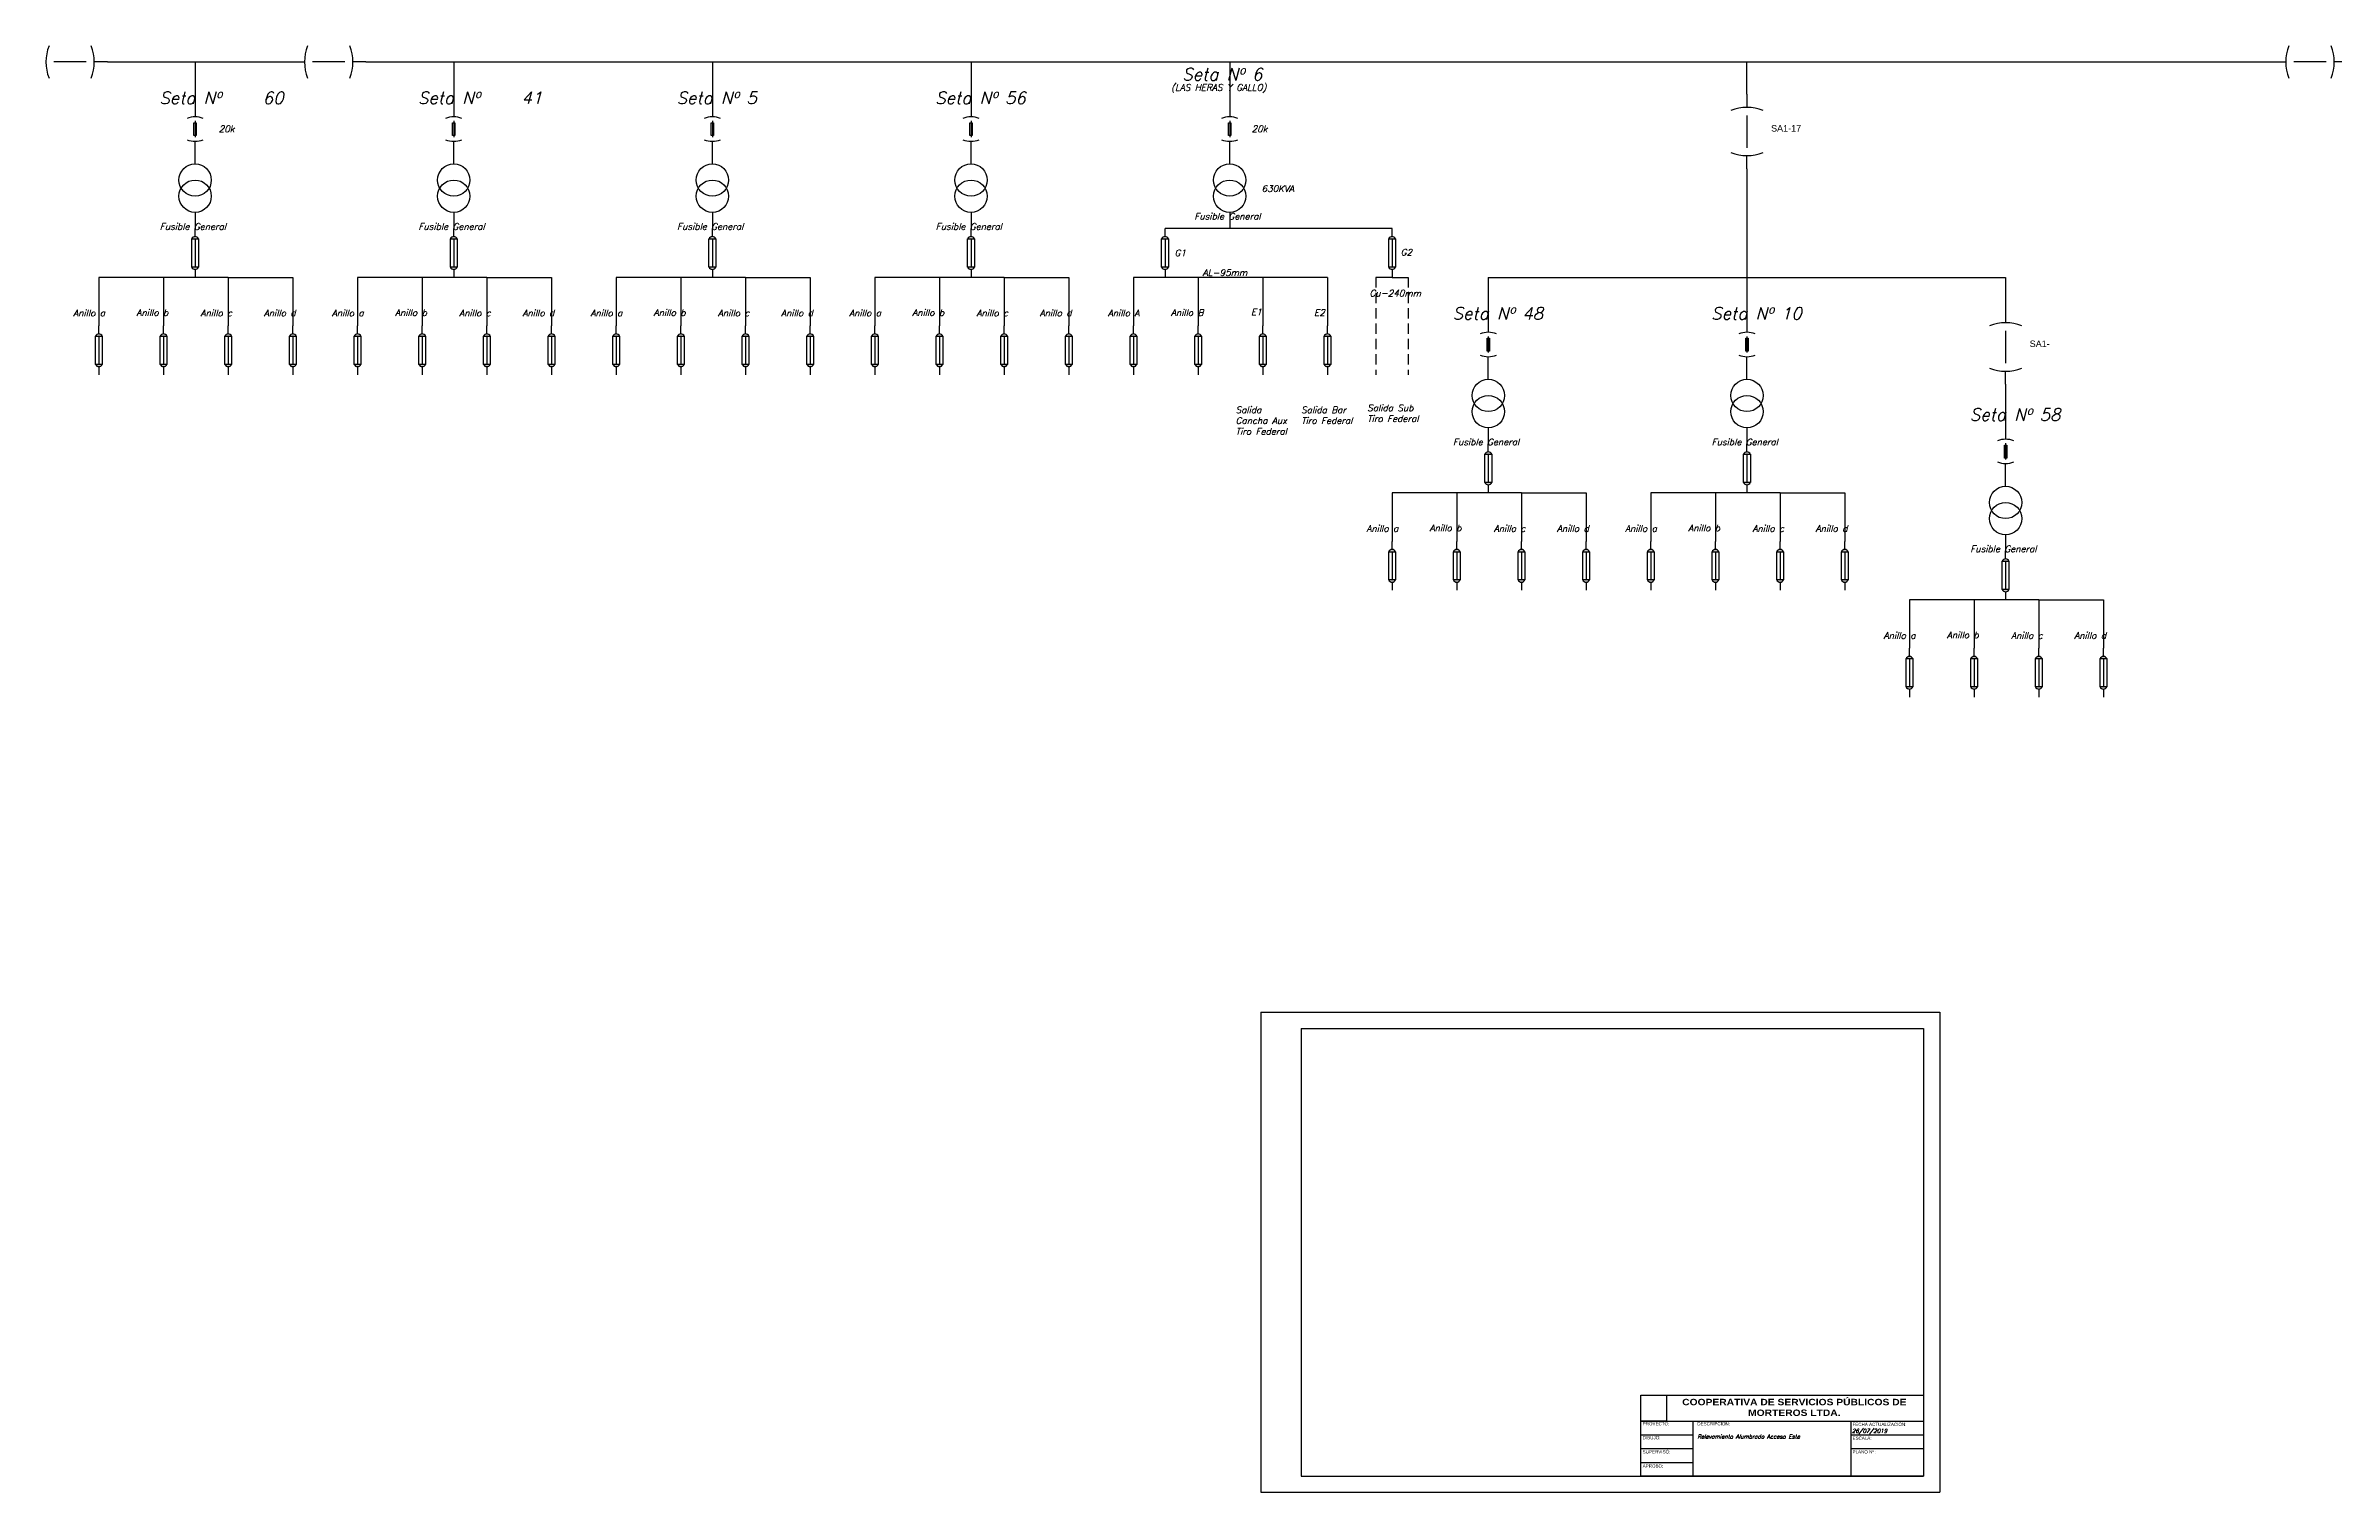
# Model space of a CAD drawing. Header units: millimetres. Extents: x 1875 to 17546, y 2661 to 4631.
# Drawn here: x 3870 to 5285, y 2661 to 3556 of the extents above; entities that cross this region are included whole.
import ezdxf

# ---------------------------------------------------------------- set-up
doc = ezdxf.new("R2010")
doc.units = ezdxf.units.MM
doc.linetypes.add('HIDDEN', pattern=[9.525, 6.35, -3.175])
doc.layers.add('01', color=7, linetype='Continuous')
doc.layers.add('HOJA Y ROTULO', color=250, linetype='Continuous')
doc.styles.add('IRAM', font='ROMANS.SHX', dxfattribs={"oblique": 15, "height": 2.5})
doc.styles.get("Standard").update_dxf_attribs({"font": 'arial.ttf'})
picture_1 = doc.add_image_def('image1.jpg', size_in_pixel=(225, 225))

msp = doc.modelspace()

# ---------------------------------------------------------------- hatches: boundary and pattern name
h = msp.add_hatch(color=256)
h.dxf.hatch_style = 1
h.paths.add_polyline_path([(3960, 3436.1), (3964.2, 3436.1, 0.672313)])
h.paths.add_polyline_path([(3964.2, 3418.7), (3960, 3418.7, 0.672313)])
h = msp.add_hatch(color=256)
h.dxf.hatch_style = 1
h.paths.add_polyline_path([(4120, 3436.1), (4124.2, 3436.1, 0.672313)])
h.paths.add_polyline_path([(4124.2, 3418.7), (4120, 3418.7, 0.672313)])
h = msp.add_hatch(color=256)
h.dxf.hatch_style = 1
h.paths.add_polyline_path([(4280, 3436.1), (4284.2, 3436.1, 0.672313)])
h.paths.add_polyline_path([(4284.2, 3418.7), (4280, 3418.7, 0.672313)])
h = msp.add_hatch(color=256)
h.dxf.hatch_style = 1
h.paths.add_polyline_path([(4440, 3436.1), (4444.2, 3436.1, 0.672313)])
h.paths.add_polyline_path([(4444.2, 3418.7), (4440, 3418.7, 0.672313)])
h = msp.add_hatch(color=256)
h.dxf.hatch_style = 1
h.paths.add_polyline_path([(4560, 3436.1), (4564.2, 3436.1, 0.672313)])
h.paths.add_polyline_path([(4564.2, 3418.7), (4560, 3418.7, 0.672313)])
h = msp.add_hatch(color=256)
h.dxf.hatch_style = 1
h.paths.add_polyline_path([(4704.7, 3436.1, 0.672313), (4700.5, 3436.1)])
h.paths.add_polyline_path([(4704.7, 3418.7), (4700.5, 3418.7, 0.672313)])
h = msp.add_hatch(color=256)
h.dxf.hatch_style = 1
h.paths.add_polyline_path([(3900.5, 3375.9), (3904.7, 3375.9, 0.672313)])
h.paths.add_polyline_path([(3904.7, 3358.4), (3900.5, 3358.4, 0.672313)])
h = msp.add_hatch(color=256)
h.dxf.hatch_style = 1
h.paths.add_polyline_path([(3940.5, 3375.9), (3944.7, 3375.9, 0.672313)])
h.paths.add_polyline_path([(3944.7, 3358.4), (3940.5, 3358.4, 0.672313)])
h = msp.add_hatch(color=256)
h.dxf.hatch_style = 1
h.paths.add_polyline_path([(3980.5, 3375.9), (3984.7, 3375.9, 0.672313)])
h.paths.add_polyline_path([(3984.7, 3358.4), (3980.5, 3358.4, 0.672313)])
h = msp.add_hatch(color=256)
h.dxf.hatch_style = 1
h.paths.add_polyline_path([(4020.5, 3375.9), (4024.7, 3375.9, 0.672313)])
h.paths.add_polyline_path([(4024.7, 3358.4), (4020.5, 3358.4, 0.672313)])
h = msp.add_hatch(color=256)
h.dxf.hatch_style = 1
h.paths.add_polyline_path([(4060.5, 3375.9), (4064.7, 3375.9, 0.672313)])
h.paths.add_polyline_path([(4064.7, 3358.4), (4060.5, 3358.4, 0.672313)])
h = msp.add_hatch(color=256)
h.dxf.hatch_style = 1
h.paths.add_polyline_path([(4100.5, 3375.9), (4104.7, 3375.9, 0.672313)])
h.paths.add_polyline_path([(4104.7, 3358.4), (4100.5, 3358.4, 0.672313)])
h = msp.add_hatch(color=256)
h.dxf.hatch_style = 1
h.paths.add_polyline_path([(4140.5, 3375.9), (4144.7, 3375.9, 0.672313)])
h.paths.add_polyline_path([(4144.7, 3358.4), (4140.5, 3358.4, 0.672313)])
h = msp.add_hatch(color=256)
h.dxf.hatch_style = 1
h.paths.add_polyline_path([(4180.5, 3375.9), (4184.7, 3375.9, 0.672313)])
h.paths.add_polyline_path([(4184.7, 3358.4), (4180.5, 3358.4, 0.672313)])
h = msp.add_hatch(color=256)
h.dxf.hatch_style = 1
h.paths.add_polyline_path([(4220.5, 3375.9), (4224.7, 3375.9, 0.672313)])
h.paths.add_polyline_path([(4224.7, 3358.4), (4220.5, 3358.4, 0.672313)])
h = msp.add_hatch(color=256)
h.dxf.hatch_style = 1
h.paths.add_polyline_path([(4260.5, 3375.9), (4264.7, 3375.9, 0.672313)])
h.paths.add_polyline_path([(4264.7, 3358.4), (4260.5, 3358.4, 0.672313)])
h = msp.add_hatch(color=256)
h.dxf.hatch_style = 1
h.paths.add_polyline_path([(4300.5, 3375.9), (4304.7, 3375.9, 0.672313)])
h.paths.add_polyline_path([(4304.7, 3358.4), (4300.5, 3358.4, 0.672313)])
h = msp.add_hatch(color=256)
h.dxf.hatch_style = 1
h.paths.add_polyline_path([(4340.5, 3375.9), (4344.7, 3375.9, 0.672313)])
h.paths.add_polyline_path([(4344.7, 3358.4), (4340.5, 3358.4, 0.672313)])
h = msp.add_hatch(color=256)
h.dxf.hatch_style = 1
h.paths.add_polyline_path([(4380.5, 3375.9), (4384.7, 3375.9, 0.672313)])
h.paths.add_polyline_path([(4384.7, 3358.4), (4380.5, 3358.4, 0.672313)])
h = msp.add_hatch(color=256)
h.dxf.hatch_style = 1
h.paths.add_polyline_path([(4420.5, 3375.9), (4424.7, 3375.9, 0.672313)])
h.paths.add_polyline_path([(4424.7, 3358.4), (4420.5, 3358.4, 0.672313)])
h = msp.add_hatch(color=256)
h.dxf.hatch_style = 1
h.paths.add_polyline_path([(4460.5, 3375.9), (4464.7, 3375.9, 0.672313)])
h.paths.add_polyline_path([(4464.7, 3358.4), (4460.5, 3358.4, 0.672313)])
h = msp.add_hatch(color=256)
h.dxf.hatch_style = 1
h.paths.add_polyline_path([(4500.5, 3375.9), (4504.7, 3375.9, 0.672313)])
h.paths.add_polyline_path([(4504.7, 3358.4), (4500.5, 3358.4, 0.672313)])
h = msp.add_hatch(color=256)
h.dxf.hatch_style = 1
h.paths.add_polyline_path([(4540.5, 3375.9), (4544.7, 3375.9, 0.672313)])
h.paths.add_polyline_path([(4544.7, 3358.4), (4540.5, 3358.4, 0.672313)])
h = msp.add_hatch(color=256)
h.dxf.hatch_style = 1
h.paths.add_polyline_path([(4580.5, 3375.9), (4584.7, 3375.9, 0.672313)])
h.paths.add_polyline_path([(4584.7, 3358.4), (4580.5, 3358.4, 0.672313)])
h = msp.add_hatch(color=256)
h.dxf.hatch_style = 1
h.paths.add_polyline_path([(4620.5, 3375.9), (4624.7, 3375.9, 0.672313)])
h.paths.add_polyline_path([(4624.7, 3358.4), (4620.5, 3358.4, 0.672313)])
h = msp.add_hatch(color=256)
h.dxf.hatch_style = 1
h.paths.add_polyline_path([(4660.5, 3375.9), (4664.7, 3375.9, 0.672313)])
h.paths.add_polyline_path([(4664.7, 3358.4), (4660.5, 3358.4, 0.672313)])
h = msp.add_hatch(color=256)
h.dxf.hatch_style = 1
h.paths.add_polyline_path([(4760, 3302.8), (4764.2, 3302.8, 0.672313)])
h.paths.add_polyline_path([(4764.2, 3285.3), (4760, 3285.3, 0.672313)])
h = msp.add_hatch(color=256)
h.dxf.hatch_style = 1
h.paths.add_polyline_path([(4920, 3302.8), (4924.2, 3302.8, 0.672313)])
h.paths.add_polyline_path([(4924.2, 3285.3), (4920, 3285.3, 0.672313)])
h = msp.add_hatch(color=256)
h.dxf.hatch_style = 1
h.paths.add_polyline_path([(4700.5, 3242.5), (4704.7, 3242.5, 0.672313)])
h.paths.add_polyline_path([(4704.7, 3225.1), (4700.5, 3225.1, 0.672313)])
h = msp.add_hatch(color=256)
h.dxf.hatch_style = 1
h.paths.add_polyline_path([(4740.5, 3242.5), (4744.7, 3242.5, 0.672313)])
h.paths.add_polyline_path([(4744.7, 3225.1), (4740.5, 3225.1, 0.672313)])
h = msp.add_hatch(color=256)
h.dxf.hatch_style = 1
h.paths.add_polyline_path([(4780.5, 3242.5), (4784.7, 3242.5, 0.672313)])
h.paths.add_polyline_path([(4784.7, 3225.1), (4780.5, 3225.1, 0.672313)])
h = msp.add_hatch(color=256)
h.dxf.hatch_style = 1
h.paths.add_polyline_path([(4820.5, 3242.5), (4824.7, 3242.5, 0.672313)])
h.paths.add_polyline_path([(4824.7, 3225.1), (4820.5, 3225.1, 0.672313)])
h = msp.add_hatch(color=256)
h.dxf.hatch_style = 1
h.paths.add_polyline_path([(4860.5, 3242.5), (4864.7, 3242.5, 0.672313)])
h.paths.add_polyline_path([(4864.7, 3225.1), (4860.5, 3225.1, 0.672313)])
h = msp.add_hatch(color=256)
h.dxf.hatch_style = 1
h.paths.add_polyline_path([(4900.5, 3242.5), (4904.7, 3242.5, 0.672313)])
h.paths.add_polyline_path([(4904.7, 3225.1), (4900.5, 3225.1, 0.672313)])
h = msp.add_hatch(color=256)
h.dxf.hatch_style = 1
h.paths.add_polyline_path([(4940.5, 3242.5), (4944.7, 3242.5, 0.672313)])
h.paths.add_polyline_path([(4944.7, 3225.1), (4940.5, 3225.1, 0.672313)])
h = msp.add_hatch(color=256)
h.dxf.hatch_style = 1
h.paths.add_polyline_path([(4980.5, 3242.5), (4984.7, 3242.5, 0.672313)])
h.paths.add_polyline_path([(4984.7, 3225.1), (4980.5, 3225.1, 0.672313)])
h = msp.add_hatch(color=256)
h.dxf.hatch_style = 1
h.paths.add_polyline_path([(5080, 3236.6), (5084.2, 3236.6, 0.672313)])
h.paths.add_polyline_path([(5084.2, 3219.2), (5080, 3219.2, 0.672313)])
h = msp.add_hatch(color=256)
h.dxf.hatch_style = 1
h.paths.add_polyline_path([(5020.5, 3176.4), (5024.7, 3176.4, 0.672313)])
h.paths.add_polyline_path([(5024.7, 3158.9), (5020.5, 3158.9, 0.672313)])
h = msp.add_hatch(color=256)
h.dxf.hatch_style = 1
h.paths.add_polyline_path([(5060.5, 3176.4), (5064.7, 3176.4, 0.672313)])
h.paths.add_polyline_path([(5064.7, 3158.9), (5060.5, 3158.9, 0.672313)])
h = msp.add_hatch(color=256)
h.dxf.hatch_style = 1
h.paths.add_polyline_path([(5100.5, 3176.4), (5104.7, 3176.4, 0.672313)])
h.paths.add_polyline_path([(5104.7, 3158.9), (5100.5, 3158.9, 0.672313)])
h = msp.add_hatch(color=256)
h.dxf.hatch_style = 1
h.paths.add_polyline_path([(5140.5, 3176.4), (5144.7, 3176.4, 0.672313)])
h.paths.add_polyline_path([(5144.7, 3158.9), (5140.5, 3158.9, 0.672313)])

# ---------------------------------------------------------------- linework, layer by layer
for p, q in [((3894.7, 3545.6), (3874.7, 3545.6)), ((3907.8, 3545.6), (3899.7, 3545.6)), ((4021.6, 3545.6), (4029.7, 3545.6)), ((4054.7, 3545.6), (4034.7, 3545.6)), ((4067.8, 3545.6), (4059.7, 3545.6)), ((5247.3, 3545.6), (5255.4, 3545.6)), ((5280.4, 3545.6), (5260.4, 3545.6)), ((5293.5, 3545.6), (5285.4, 3545.6)), ((4922.1, 3525.6), (4922.1, 3517.5)), ((3962.1, 3515.6), (3962.1, 3511.6)), ((4122.1, 3515.6), (4122.1, 3511.6)), ((4282.1, 3515.6), (4282.1, 3511.6)), ((4442.1, 3515.6), (4442.1, 3511.6)), ((4602.1, 3515.6), (4602.1, 3511.6)), ((4922.1, 3512.5), (4922.1, 3492.5)), ((3962.1, 3509.1), (3962.1, 3499.1)), ((4122.1, 3509.1), (4122.1, 3499.1)), ((4282.1, 3509.1), (4282.1, 3499.1)), ((4442.1, 3509.1), (4442.1, 3499.1)), ((4602.1, 3509.1), (4602.1, 3499.1)), ((3962.1, 3492.5), (3962.1, 3496.6)), ((3962.1, 3482.5), (3962.1, 3492.5)), ((4122.1, 3492.5), (4122.1, 3496.6)), ((4122.1, 3482.5), (4122.1, 3492.5)), ((4282.1, 3492.5), (4282.1, 3496.6)), ((4282.1, 3482.5), (4282.1, 3492.5)), ((4442.1, 3492.5), (4442.1, 3496.6)), ((4442.1, 3482.5), (4442.1, 3492.5)), ((4602.1, 3492.5), (4602.1, 3496.6)), ((4602.1, 3482.5), (4602.1, 3492.5)), ((4922.1, 3479.5), (4922.1, 3487.5)), ((3962.1, 3452.5), (3962.1, 3442.5)), ((3962.1, 3437.5), (3962.1, 3442.5)), ((4122.1, 3452.5), (4122.1, 3442.5)), ((4122.1, 3437.5), (4122.1, 3442.5)), ((4282.1, 3452.5), (4282.1, 3442.5)), ((4282.1, 3437.5), (4282.1, 3442.5)), ((4442.1, 3452.5), (4442.1, 3442.5)), ((4442.1, 3437.5), (4442.1, 3442.5)), ((4562.1, 3437.5), (4562.1, 3442.5)), ((4602.1, 3452.5), (4602.1, 3442.5)), ((4702.6, 3437.5), (4702.6, 3442.5)), ((3962.1, 3436.1), (3962.1, 3418.7)), ((4122.1, 3436.1), (4122.1, 3418.7)), ((4282.1, 3436.1), (4282.1, 3418.7)), ((4442.1, 3436.1), (4442.1, 3418.7)), ((4562.1, 3436.1), (4562.1, 3418.7)), ((4702.6, 3436.1), (4702.6, 3418.7)), ((3962.1, 3417.3), (3962.1, 3412.3)), ((4122.1, 3417.3), (4122.1, 3412.3)), ((4282.1, 3417.3), (4282.1, 3412.3)), ((4442.1, 3417.3), (4442.1, 3412.3)), ((4562.1, 3417.3), (4562.1, 3412.3)), ((4702.6, 3417.3), (4702.6, 3412.3)), ((5082.1, 3392.3), (5082.1, 3384.2)), ((3902.6, 3377.3), (3902.6, 3382.3)), ((3902.6, 3375.9), (3902.6, 3358.4)), ((3942.6, 3377.3), (3942.6, 3382.3)), ((3942.6, 3375.9), (3942.6, 3358.4)), ((3982.6, 3377.3), (3982.6, 3382.3)), ((3982.6, 3375.9), (3982.6, 3358.4)), ((4022.6, 3377.3), (4022.6, 3382.3)), ((4022.6, 3375.9), (4022.6, 3358.4)), ((4062.6, 3377.3), (4062.6, 3382.3)), ((4062.6, 3375.9), (4062.6, 3358.4)), ((4102.6, 3377.3), (4102.6, 3382.3)), ((4102.6, 3375.9), (4102.6, 3358.4)), ((4142.6, 3377.3), (4142.6, 3382.3)), ((4142.6, 3375.9), (4142.6, 3358.4)), ((4182.6, 3377.3), (4182.6, 3382.3)), ((4182.6, 3375.9), (4182.6, 3358.4)), ((4222.6, 3377.3), (4222.6, 3382.3)), ((4222.6, 3375.9), (4222.6, 3358.4)), ((4262.6, 3377.3), (4262.6, 3382.3)), ((4262.6, 3375.9), (4262.6, 3358.4)), ((4302.6, 3377.3), (4302.6, 3382.3)), ((4302.6, 3375.9), (4302.6, 3358.4)), ((4342.6, 3377.3), (4342.6, 3382.3)), ((4342.6, 3375.9), (4342.6, 3358.4)), ((4382.6, 3377.3), (4382.6, 3382.3)), ((4382.6, 3375.9), (4382.6, 3358.4)), ((4422.6, 3377.3), (4422.6, 3382.3)), ((4422.6, 3375.9), (4422.6, 3358.4)), ((4462.6, 3377.3), (4462.6, 3382.3)), ((4462.6, 3375.9), (4462.6, 3358.4)), ((4502.6, 3377.3), (4502.6, 3382.3)), ((4502.6, 3375.9), (4502.6, 3358.4)), ((4542.6, 3377.3), (4542.6, 3382.3)), ((4542.6, 3375.9), (4542.6, 3358.4)), ((4582.6, 3377.3), (4582.6, 3382.3)), ((4582.6, 3375.9), (4582.6, 3358.4)), ((4622.6, 3377.3), (4622.6, 3382.3)), ((4622.6, 3375.9), (4622.6, 3358.4)), ((4662.6, 3377.3), (4662.6, 3382.3)), ((4662.6, 3375.9), (4662.6, 3358.4)), ((4762.1, 3382.3), (4762.1, 3378.2)), ((4762.1, 3375.7), (4762.1, 3365.7)), ((4922.1, 3382.3), (4922.1, 3378.2)), ((4922.1, 3375.7), (4922.1, 3365.7)), ((5082.1, 3379.2), (5082.1, 3359.2)), ((3902.6, 3357), (3902.6, 3352)), ((3942.6, 3357), (3942.6, 3352)), ((3982.6, 3357), (3982.6, 3352)), ((4022.6, 3357), (4022.6, 3352)), ((4062.6, 3357), (4062.6, 3352)), ((4102.6, 3357), (4102.6, 3352)), ((4142.6, 3357), (4142.6, 3352)), ((4182.6, 3357), (4182.6, 3352)), ((4222.6, 3357), (4222.6, 3352)), ((4262.6, 3357), (4262.6, 3352)), ((4302.6, 3357), (4302.6, 3352)), ((4342.6, 3357), (4342.6, 3352)), ((4382.6, 3357), (4382.6, 3352)), ((4422.6, 3357), (4422.6, 3352)), ((4462.6, 3357), (4462.6, 3352)), ((4502.6, 3357), (4502.6, 3352)), ((4542.6, 3357), (4542.6, 3352)), ((4582.6, 3357), (4582.6, 3352)), ((4622.6, 3357), (4622.6, 3352)), ((4662.6, 3357), (4662.6, 3352)), ((4762.1, 3359.2), (4762.1, 3363.2)), ((4762.1, 3349.2), (4762.1, 3359.2)), ((4922.1, 3359.2), (4922.1, 3363.2)), ((4922.1, 3349.2), (4922.1, 3359.2)), ((5082.1, 3346.1), (5082.1, 3354.2)), ((4762.1, 3319.2), (4762.1, 3309.2)), ((4922.1, 3319.2), (4922.1, 3309.2)), ((5082.1, 3316.1), (5082.1, 3312.1)), ((4762.1, 3304.2), (4762.1, 3309.2)), ((4762.1, 3302.8), (4762.1, 3285.3)), ((4922.1, 3304.2), (4922.1, 3309.2)), ((4922.1, 3302.8), (4922.1, 3285.3)), ((5082.1, 3309.6), (5082.1, 3299.6)), ((5082.1, 3293), (5082.1, 3297.1)), ((5082.1, 3283), (5082.1, 3293)), ((4762.1, 3283.9), (4762.1, 3278.9)), ((4922.1, 3283.9), (4922.1, 3278.9)), ((4702.6, 3243.9), (4702.6, 3248.9)), ((4702.6, 3242.5), (4702.6, 3225.1)), ((4742.6, 3243.9), (4742.6, 3248.9)), ((4742.6, 3242.5), (4742.6, 3225.1)), ((4782.6, 3243.9), (4782.6, 3248.9)), ((4782.6, 3242.5), (4782.6, 3225.1)), ((4822.6, 3243.9), (4822.6, 3248.9)), ((4822.6, 3242.5), (4822.6, 3225.1)), ((4862.6, 3243.9), (4862.6, 3248.9)), ((4862.6, 3242.5), (4862.6, 3225.1)), ((4902.6, 3243.9), (4902.6, 3248.9)), ((4902.6, 3242.5), (4902.6, 3225.1)), ((4942.6, 3243.9), (4942.6, 3248.9)), ((4942.6, 3242.5), (4942.6, 3225.1)), ((4982.6, 3243.9), (4982.6, 3248.9)), ((4982.6, 3242.5), (4982.6, 3225.1)), ((5082.1, 3253), (5082.1, 3243)), ((5082.1, 3238), (5082.1, 3243)), ((5082.1, 3236.6), (5082.1, 3219.2)), ((4702.6, 3223.7), (4702.6, 3218.7)), ((4742.6, 3223.7), (4742.6, 3218.7)), ((4782.6, 3223.7), (4782.6, 3218.7)), ((4822.6, 3223.7), (4822.6, 3218.7)), ((4862.6, 3223.7), (4862.6, 3218.7)), ((4902.6, 3223.7), (4902.6, 3218.7)), ((4942.6, 3223.7), (4942.6, 3218.7)), ((4982.6, 3223.7), (4982.6, 3218.7)), ((5082.1, 3217.8), (5082.1, 3212.8)), ((5022.6, 3177.8), (5022.6, 3182.8)), ((5022.6, 3176.4), (5022.6, 3158.9)), ((5062.6, 3177.8), (5062.6, 3182.8)), ((5062.6, 3176.4), (5062.6, 3158.9)), ((5102.6, 3177.8), (5102.6, 3182.8)), ((5102.6, 3176.4), (5102.6, 3158.9)), ((5142.6, 3177.8), (5142.6, 3182.8)), ((5142.6, 3176.4), (5142.6, 3158.9)), ((5022.6, 3157.5), (5022.6, 3152.5)), ((5062.6, 3157.5), (5062.6, 3152.5)), ((5102.6, 3157.5), (5102.6, 3152.5)), ((5142.6, 3157.5), (5142.6, 3152.5)), ((4621.4, 2957.5), (4621.4, 2660.5)), ((4621.4, 2957.5), (5041.4, 2957.5)), ((5041.4, 2957.5), (5041.4, 2660.5)), ((5041.4, 2957.5), (5041.4, 2660.5)), ((4621.4, 2660.5), (5041.4, 2660.5))]:
    msp.add_line(p, q)
at = {"color": 5}
for p, q in [((3907.8, 3545.6), (3962.1, 3545.6)), ((3962.1, 3545.6), (3962.1, 3515.6)), ((3962.1, 3545.6), (4021.6, 3545.6)), ((4067.8, 3545.6), (4122.1, 3545.6)), ((4122.1, 3545.6), (4122.1, 3515.6)), ((4122.1, 3545.6), (4282.1, 3545.6)), ((4282.1, 3545.6), (4282.1, 3515.6)), ((4282.1, 3545.6), (4442.1, 3545.6)), ((4442.1, 3545.6), (4442.1, 3515.6)), ((4442.1, 3545.6), (4602.1, 3545.6)), ((4602.1, 3545.6), (4762.1, 3545.6)), ((4602.1, 3545.6), (4602.1, 3515.6)), ((4762.1, 3545.6), (5247.3, 3545.6)), ((4922.1, 3525.6), (4922.1, 3545.6)), ((4922.1, 3479.5), (4922.1, 3412.3)), ((4762.1, 3412.3), (4762.1, 3382.3)), ((4762.1, 3412.3), (4922.1, 3412.3)), ((4922.1, 3412.3), (5082.1, 3412.3)), ((4922.1, 3412.3), (4922.1, 3382.3)), ((5082.1, 3412.3), (5082.1, 3392.3)), ((5082.1, 3346.1), (5082.1, 3316.1))]:
    msp.add_line(p, q, dxfattribs=at)
at = {"color": 1}
for p, q in [((4702.6, 3442.5), (4562.1, 3442.5)), ((3982.6, 3412.3), (3902.6, 3412.3)), ((3902.6, 3412.3), (3902.6, 3382.3)), ((3942.6, 3412.3), (3942.6, 3382.3)), ((3982.6, 3412.3), (4022.6, 3412.3)), ((3982.6, 3412.3), (3982.6, 3382.3)), ((4022.6, 3412.3), (4022.6, 3382.3)), ((4142.6, 3412.3), (4062.6, 3412.3)), ((4062.6, 3412.3), (4062.6, 3382.3)), ((4102.6, 3412.3), (4102.6, 3382.3)), ((4142.6, 3412.3), (4182.6, 3412.3)), ((4142.6, 3412.3), (4142.6, 3382.3)), ((4182.6, 3412.3), (4182.6, 3382.3)), ((4302.6, 3412.3), (4222.6, 3412.3)), ((4222.6, 3412.3), (4222.6, 3382.3)), ((4262.6, 3412.3), (4262.6, 3382.3)), ((4302.6, 3412.3), (4342.6, 3412.3)), ((4302.6, 3412.3), (4302.6, 3382.3)), ((4342.6, 3412.3), (4342.6, 3382.3)), ((4462.6, 3412.3), (4382.6, 3412.3)), ((4382.6, 3412.3), (4382.6, 3382.3)), ((4422.6, 3412.3), (4422.6, 3382.3)), ((4462.6, 3412.3), (4502.6, 3412.3)), ((4462.6, 3412.3), (4462.6, 3382.3)), ((4502.6, 3412.3), (4502.6, 3382.3)), ((4582.6, 3412.3), (4542.6, 3412.3)), ((4542.6, 3412.3), (4542.6, 3382.3)), ((4582.6, 3412.3), (4582.6, 3382.3)), ((4622.6, 3412.3), (4582.6, 3412.3)), ((4622.6, 3412.3), (4622.6, 3382.3)), ((4662.6, 3412.3), (4622.6, 3412.3)), ((4662.6, 3412.3), (4662.6, 3382.3)), ((4702.6, 3412.3), (4692.6, 3412.3)), ((4702.6, 3412.3), (4712.6, 3412.3)), ((4782.6, 3278.9), (4702.6, 3278.9)), ((4702.6, 3278.9), (4702.6, 3248.9)), ((4742.6, 3278.9), (4742.6, 3248.9)), ((4782.6, 3278.9), (4822.6, 3278.9)), ((4782.6, 3278.9), (4782.6, 3248.9)), ((4822.6, 3278.9), (4822.6, 3248.9)), ((4942.6, 3278.9), (4862.6, 3278.9)), ((4862.6, 3278.9), (4862.6, 3248.9)), ((4902.6, 3278.9), (4902.6, 3248.9)), ((4942.6, 3278.9), (4982.6, 3278.9)), ((4942.6, 3278.9), (4942.6, 3248.9)), ((4982.6, 3278.9), (4982.6, 3248.9)), ((5102.6, 3212.8), (5022.6, 3212.8)), ((5022.6, 3212.8), (5022.6, 3182.8)), ((5062.6, 3212.8), (5062.6, 3182.8)), ((5102.6, 3212.8), (5142.6, 3212.8)), ((5102.6, 3212.8), (5102.6, 3182.8)), ((5142.6, 3212.8), (5142.6, 3182.8))]:
    msp.add_line(p, q, dxfattribs=at)
at = {"color": 1, "linetype": 'HIDDEN'}
for p, q in [((4692.6, 3412.3), (4692.6, 3352)), ((4712.6, 3412.3), (4712.6, 3352))]:
    msp.add_line(p, q, dxfattribs=at)
for points in [[(3961.4, 3508), (3962.8, 3508), (3962.8, 3500), (3961.4, 3500)], [(4121.4, 3508), (4122.8, 3508), (4122.8, 3500), (4121.4, 3500)], [(4281.4, 3508), (4282.8, 3508), (4282.8, 3500), (4281.4, 3500)], [(4441.4, 3508), (4442.8, 3508), (4442.8, 3500), (4441.4, 3500)], [(4601.4, 3508), (4602.8, 3508), (4602.8, 3500), (4601.4, 3500)], [(3960, 3436.1), (3964.2, 3436.1), (3964.2, 3418.7), (3960, 3418.7)], [(4120, 3436.1), (4124.2, 3436.1), (4124.2, 3418.7), (4120, 3418.7)], [(4280, 3436.1), (4284.2, 3436.1), (4284.2, 3418.7), (4280, 3418.7)], [(4440, 3436.1), (4444.2, 3436.1), (4444.2, 3418.7), (4440, 3418.7)], [(4560, 3436.1), (4564.2, 3436.1), (4564.2, 3418.7), (4560, 3418.7)], [(4700.5, 3436.1), (4704.7, 3436.1), (4704.7, 3418.7), (4700.5, 3418.7)], [(3900.5, 3375.9), (3904.7, 3375.9), (3904.7, 3358.4), (3900.5, 3358.4)], [(3940.5, 3375.9), (3944.7, 3375.9), (3944.7, 3358.4), (3940.5, 3358.4)], [(3980.5, 3375.9), (3984.7, 3375.9), (3984.7, 3358.4), (3980.5, 3358.4)], [(4020.5, 3375.9), (4024.7, 3375.9), (4024.7, 3358.4), (4020.5, 3358.4)], [(4060.5, 3375.9), (4064.7, 3375.9), (4064.7, 3358.4), (4060.5, 3358.4)], [(4100.5, 3375.9), (4104.7, 3375.9), (4104.7, 3358.4), (4100.5, 3358.4)], [(4140.5, 3375.9), (4144.7, 3375.9), (4144.7, 3358.4), (4140.5, 3358.4)], [(4180.5, 3375.9), (4184.7, 3375.9), (4184.7, 3358.4), (4180.5, 3358.4)], [(4220.5, 3375.9), (4224.7, 3375.9), (4224.7, 3358.4), (4220.5, 3358.4)], [(4260.5, 3375.9), (4264.7, 3375.9), (4264.7, 3358.4), (4260.5, 3358.4)], [(4300.5, 3375.9), (4304.7, 3375.9), (4304.7, 3358.4), (4300.5, 3358.4)], [(4340.5, 3375.9), (4344.7, 3375.9), (4344.7, 3358.4), (4340.5, 3358.4)], [(4380.5, 3375.9), (4384.7, 3375.9), (4384.7, 3358.4), (4380.5, 3358.4)], [(4420.5, 3375.9), (4424.7, 3375.9), (4424.7, 3358.4), (4420.5, 3358.4)], [(4460.5, 3375.9), (4464.7, 3375.9), (4464.7, 3358.4), (4460.5, 3358.4)], [(4500.5, 3375.9), (4504.7, 3375.9), (4504.7, 3358.4), (4500.5, 3358.4)], [(4540.5, 3375.9), (4544.7, 3375.9), (4544.7, 3358.4), (4540.5, 3358.4)], [(4580.5, 3375.9), (4584.7, 3375.9), (4584.7, 3358.4), (4580.5, 3358.4)], [(4620.5, 3375.9), (4624.7, 3375.9), (4624.7, 3358.4), (4620.5, 3358.4)], [(4660.5, 3375.9), (4664.7, 3375.9), (4664.7, 3358.4), (4660.5, 3358.4)], [(4761.4, 3374.7), (4762.8, 3374.7), (4762.8, 3366.6), (4761.4, 3366.6)], [(4921.4, 3374.7), (4922.8, 3374.7), (4922.8, 3366.6), (4921.4, 3366.6)], [(4760, 3302.8), (4764.2, 3302.8), (4764.2, 3285.3), (4760, 3285.3)], [(4920, 3302.8), (4924.2, 3302.8), (4924.2, 3285.3), (4920, 3285.3)], [(5081.4, 3308.5), (5082.8, 3308.5), (5082.8, 3300.5), (5081.4, 3300.5)], [(4700.5, 3242.5), (4704.7, 3242.5), (4704.7, 3225.1), (4700.5, 3225.1)], [(4740.5, 3242.5), (4744.7, 3242.5), (4744.7, 3225.1), (4740.5, 3225.1)], [(4780.5, 3242.5), (4784.7, 3242.5), (4784.7, 3225.1), (4780.5, 3225.1)], [(4820.5, 3242.5), (4824.7, 3242.5), (4824.7, 3225.1), (4820.5, 3225.1)], [(4860.5, 3242.5), (4864.7, 3242.5), (4864.7, 3225.1), (4860.5, 3225.1)], [(4900.5, 3242.5), (4904.7, 3242.5), (4904.7, 3225.1), (4900.5, 3225.1)], [(4940.5, 3242.5), (4944.7, 3242.5), (4944.7, 3225.1), (4940.5, 3225.1)], [(4980.5, 3242.5), (4984.7, 3242.5), (4984.7, 3225.1), (4980.5, 3225.1)], [(5080, 3236.6), (5084.2, 3236.6), (5084.2, 3219.2), (5080, 3219.2)], [(5020.5, 3176.4), (5024.7, 3176.4), (5024.7, 3158.9), (5020.5, 3158.9)], [(5060.5, 3176.4), (5064.7, 3176.4), (5064.7, 3158.9), (5060.5, 3158.9)], [(5100.5, 3176.4), (5104.7, 3176.4), (5104.7, 3158.9), (5100.5, 3158.9)], [(5140.5, 3176.4), (5144.7, 3176.4), (5144.7, 3158.9), (5140.5, 3158.9)]]:
    msp.add_lwpolyline(points, close=True)
for centre in [(3962.1, 3472.5), (3962.1, 3462.5), (4122.1, 3472.5), (4122.1, 3462.5), (4282.1, 3472.5), (4282.1, 3462.5), (4442.1, 3472.5), (4442.1, 3462.5), (4602.1, 3472.5), (4602.1, 3462.5), (4762.1, 3339.2), (4922.1, 3339.2), (4762.1, 3329.2), (4922.1, 3329.2), (5082.1, 3273), (5082.1, 3263)]:
    msp.add_circle(centre, 10)
for centre, radius, start, end in [((3896.7, 3545.6), 26.9, 158.2103, 201.7897), ((3872.8, 3545.6), 26.9, 338.2103, 21.7897), ((4056.7, 3545.6), 26.9, 158.2103, 201.7897), ((4032.8, 3545.6), 26.9, 338.2103, 21.7897), ((5282.3, 3545.6), 26.9, 158.2103, 201.7897), ((5258.5, 3545.6), 26.9, 338.2103, 21.7897), ((3962.1, 3498.1), 13.5, 68.2103, 111.7897), ((4122.1, 3498.1), 13.5, 68.2103, 111.7897), ((4282.1, 3498.1), 13.5, 68.2103, 111.7897), ((4442.1, 3498.1), 13.5, 68.2103, 111.7897), ((4602.1, 3498.1), 13.5, 68.2103, 111.7897), ((4922.1, 3490.6), 26.9, 68.2103, 111.7897), ((3962.1, 3510), 13.5, 248.2103, 291.7897), ((4122.1, 3510), 13.5, 248.2103, 291.7897), ((4282.1, 3510), 13.5, 248.2103, 291.7897), ((4442.1, 3510), 13.5, 248.2103, 291.7897), ((4602.1, 3510), 13.5, 248.2103, 291.7897), ((4922.1, 3514.5), 26.9, 248.2103, 291.7897), ((3962.1, 3435.3), 2.25, 22.1731, 157.8269), ((4122.1, 3435.3), 2.25, 22.1731, 157.8269), ((4282.1, 3435.3), 2.25, 22.1731, 157.8269), ((4442.1, 3435.3), 2.25, 22.1731, 157.8269), ((4562.1, 3435.3), 2.25, 22.1731, 157.8269), ((4702.6, 3435.3), 2.25, 22.1731, 157.8269), ((3962.1, 3419.5), 2.25, 202.1731, 337.8269), ((4122.1, 3419.5), 2.25, 202.1731, 337.8269), ((4282.1, 3419.5), 2.25, 202.1731, 337.8269), ((4442.1, 3419.5), 2.25, 202.1731, 337.8269), ((4562.1, 3419.5), 2.25, 202.1731, 337.8269), ((4702.6, 3419.5), 2.25, 202.1731, 337.8269), ((5082.1, 3357.3), 26.9, 68.2103, 111.7897), ((3902.6, 3375), 2.25, 22.1731, 157.8269), ((3942.6, 3375), 2.25, 22.1731, 157.8269), ((3982.6, 3375), 2.25, 22.1731, 157.8269), ((4022.6, 3375), 2.25, 22.1731, 157.8269), ((4062.6, 3375), 2.25, 22.1731, 157.8269), ((4102.6, 3375), 2.25, 22.1731, 157.8269), ((4142.6, 3375), 2.25, 22.1731, 157.8269), ((4182.6, 3375), 2.25, 22.1731, 157.8269), ((4222.6, 3375), 2.25, 22.1731, 157.8269), ((4262.6, 3375), 2.25, 22.1731, 157.8269), ((4302.6, 3375), 2.25, 22.1731, 157.8269), ((4342.6, 3375), 2.25, 22.1731, 157.8269), ((4382.6, 3375), 2.25, 22.1731, 157.8269), ((4422.6, 3375), 2.25, 22.1731, 157.8269), ((4462.6, 3375), 2.25, 22.1731, 157.8269), ((4502.6, 3375), 2.25, 22.1731, 157.8269), ((4542.6, 3375), 2.25, 22.1731, 157.8269), ((4582.6, 3375), 2.25, 22.1731, 157.8269), ((4622.6, 3375), 2.25, 22.1731, 157.8269), ((4662.6, 3375), 2.25, 22.1731, 157.8269), ((4762.1, 3364.8), 13.5, 68.2103, 111.7897), ((4922.1, 3364.8), 13.5, 68.2103, 111.7897), ((3902.6, 3359.3), 2.25, 202.1731, 337.8269), ((3942.6, 3359.3), 2.25, 202.1731, 337.8269), ((3982.6, 3359.3), 2.25, 202.1731, 337.8269), ((4022.6, 3359.3), 2.25, 202.1731, 337.8269), ((4062.6, 3359.3), 2.25, 202.1731, 337.8269), ((4102.6, 3359.3), 2.25, 202.1731, 337.8269), ((4142.6, 3359.3), 2.25, 202.1731, 337.8269), ((4182.6, 3359.3), 2.25, 202.1731, 337.8269), ((4222.6, 3359.3), 2.25, 202.1731, 337.8269), ((4262.6, 3359.3), 2.25, 202.1731, 337.8269), ((4302.6, 3359.3), 2.25, 202.1731, 337.8269), ((4342.6, 3359.3), 2.25, 202.1731, 337.8269), ((4382.6, 3359.3), 2.25, 202.1731, 337.8269), ((4422.6, 3359.3), 2.25, 202.1731, 337.8269), ((4462.6, 3359.3), 2.25, 202.1731, 337.8269), ((4502.6, 3359.3), 2.25, 202.1731, 337.8269), ((4542.6, 3359.3), 2.25, 202.1731, 337.8269), ((4582.6, 3359.3), 2.25, 202.1731, 337.8269), ((4622.6, 3359.3), 2.25, 202.1731, 337.8269), ((4662.6, 3359.3), 2.25, 202.1731, 337.8269), ((4762.1, 3376.7), 13.5, 248.2103, 291.7897), ((4922.1, 3376.7), 13.5, 248.2103, 291.7897), ((5082.1, 3381.1), 26.9, 248.2103, 291.7897), ((4762.1, 3302), 2.25, 22.1731, 157.8269), ((4922.1, 3302), 2.25, 22.1731, 157.8269), ((5082.1, 3298.6), 13.5, 68.2103, 111.7897), ((4762.1, 3286.2), 2.25, 202.1731, 337.8269), ((4922.1, 3286.2), 2.25, 202.1731, 337.8269), ((5082.1, 3310.6), 13.5, 248.2103, 291.7897), ((4702.6, 3241.7), 2.25, 22.1731, 157.8269), ((4742.6, 3241.7), 2.25, 22.1731, 157.8269), ((4782.6, 3241.7), 2.25, 22.1731, 157.8269), ((4822.6, 3241.7), 2.25, 22.1731, 157.8269), ((4862.6, 3241.7), 2.25, 22.1731, 157.8269), ((4902.6, 3241.7), 2.25, 22.1731, 157.8269), ((4942.6, 3241.7), 2.25, 22.1731, 157.8269), ((4982.6, 3241.7), 2.25, 22.1731, 157.8269), ((5082.1, 3235.8), 2.25, 22.1731, 157.8269), ((4702.6, 3225.9), 2.25, 202.1731, 337.8269), ((4742.6, 3225.9), 2.25, 202.1731, 337.8269), ((4782.6, 3225.9), 2.25, 202.1731, 337.8269), ((4822.6, 3225.9), 2.25, 202.1731, 337.8269), ((4862.6, 3225.9), 2.25, 202.1731, 337.8269), ((4902.6, 3225.9), 2.25, 202.1731, 337.8269), ((4942.6, 3225.9), 2.25, 202.1731, 337.8269), ((4982.6, 3225.9), 2.25, 202.1731, 337.8269), ((5082.1, 3220), 2.25, 202.1731, 337.8269), ((5022.6, 3175.5), 2.25, 22.1731, 157.8269), ((5062.6, 3175.5), 2.25, 22.1731, 157.8269), ((5102.6, 3175.5), 2.25, 22.1731, 157.8269), ((5142.6, 3175.5), 2.25, 22.1731, 157.8269), ((5022.6, 3159.8), 2.25, 202.1731, 337.8269), ((5062.6, 3159.8), 2.25, 202.1731, 337.8269), ((5102.6, 3159.8), 2.25, 202.1731, 337.8269), ((5142.6, 3159.8), 2.25, 202.1731, 337.8269)]:
    msp.add_arc(centre, radius, start, end)
at = {"layer": '01'}
for p, q in [((4646.4, 2947.5), (4646.4, 2670.5)), ((4646.4, 2947.5), (5031.4, 2947.5)), ((5031.4, 2947.5), (5031.4, 2670.5)), ((4646.4, 2670.5), (4856.4, 2670.5)), ((4856.4, 2670.5), (5031.4, 2670.5))]:
    msp.add_line(p, q, dxfattribs=at)
at = {"layer": 'HOJA Y ROTULO'}
for p, q in [((4856.4, 2720.5), (5031.4, 2720.5)), ((4856.4, 2704.5), (5031.4, 2704.5)), ((4888.7, 2704.5), (4888.7, 2670.5)), ((4986.4, 2704.5), (4986.4, 2670.5)), ((4856.4, 2696), (4888.7, 2696)), ((4986.4, 2696), (5031.4, 2696)), ((4856.4, 2687.5), (4888.7, 2687.5)), ((4856.4, 2679), (4888.7, 2679)), ((4986.4, 2687.5), (5031.4, 2687.5))]:
    msp.add_line(p, q, dxfattribs=at)
msp.add_lwpolyline([(4856.4, 2720.5), (5031.4, 2720.5), (5031.4, 2670.5), (4856.4, 2670.5)], close=True, dxfattribs=at)

# ---------------------------------------------------------------- texts
at = {"attachment_point": 1, "style": 'IRAM'}
for s, width, heights, insert, char_height in [('Seta Nº 6', 94.195, [7.76], (4572.8, 3541.7), 7.5), ('Seta Nº 56', 113.274, [7.76], (4420, 3527.1), 7.5), ('(LAS HERAS Y GALLO)', 83.844, [0], (4565.9, 3531.8), 4), ('20k', 15.282, [0], (3976.7, 3506.2), 4), ('20k', 15.282, [0], (4615.7, 3506.2), 4), ('630KVA', 74.539, [0], (4621.8, 3469.2), 4), ('Fusible General ', 50.416, [0], (3940.3, 3445.8), 4), ('Fusible General ', 50.416, [0], (4100.3, 3445.8), 4), ('Fusible General ', 50.416, [0], (4260.3, 3445.8), 4), ('Fusible General ', 50.416, [0], (4420.3, 3445.8), 4), ('Fusible General ', 50.416, [0], (4580.3, 3452.1), 4), ('G1 ', 13.885, [0], (4568, 3429.4), 4), ('G2 ', 11.225, [0], (4707.9, 3429.8), 4), ('AL-95mm', 50.416, [0], (4585.4, 3417.2), 4), ('Cu-240mm', 50.416, [0], (4688.6, 3404.5), 4), ('Anillo a', 29.434, [0], (3886.7, 3392.2), 4), ('Anillo b', 29.434, [0], (3925.8, 3392.5), 4), ('Anillo c', 29.434, [0], (3965.5, 3392.2), 4), ('Anillo d', 29.434, [0], (4004.6, 3392.2), 4), ('Anillo a', 29.434, [0], (4046.7, 3392.2), 4), ('Anillo b', 29.434, [0], (4085.8, 3392.5), 4), ('Anillo c', 29.434, [0], (4125.5, 3392.2), 4), ('Anillo d', 29.434, [0], (4164.6, 3392.2), 4), ('Anillo a', 29.434, [0], (4206.7, 3392.2), 4), ('Anillo b', 29.434, [0], (4245.8, 3392.5), 4), ('Anillo c', 29.434, [0], (4285.5, 3392.2), 4), ('Anillo d', 29.434, [0], (4324.6, 3392.2), 4), ('Anillo a', 29.434, [0], (4366.7, 3392.2), 4), ('Anillo b', 29.434, [0], (4405.8, 3392.5), 4), ('Anillo c', 29.434, [0], (4445.5, 3392.2), 4), ('Anillo d', 29.434, [0], (4484.6, 3392.2), 4), ('Anillo A', 29.434, [0], (4526.7, 3392.2), 4), ('Anillo B', 29.434, [0], (4565.8, 3392.5), 4), ('E1', 29.434, [4], (4615.3, 3392.8), 4), ('E2', 29.434, [0], (4654.3, 3392.5), 4), ('Seta Nº 48', 90.389, [7.76], (4740, 3393.7), 7.5), ('Seta Nº 10', 90.389, [7.76], (4900, 3393.7), 7.5), ('Salida Cancha Aux Tiro Federal', 40.427, [0], (4605.8, 3332.3), 4), ('Salida Bar Tiro Federal', 40.427, [0], (4646.3, 3332.3), 4), ('Salida Sub Tiro Federal', 40.427, [0], (4687.2, 3333.5), 4), ('Seta Nº 58', 73.639, [0], (5060, 3331.1), 7.5), ('Fusible General ', 50.416, [0], (4740.3, 3312.4), 4), ('Fusible General ', 50.416, [0], (4900.3, 3312.4), 4), ('Anillo a', 29.434, [0], (4686.7, 3258.9), 4), ('Anillo b', 29.434, [0], (4725.8, 3259.2), 4), ('Anillo c', 29.434, [0], (4765.5, 3258.9), 4), ('Anillo d', 29.434, [0], (4804.6, 3258.9), 4), ('Anillo a', 29.434, [0], (4846.7, 3258.9), 4), ('Anillo b', 29.434, [0], (4885.8, 3259.2), 4), ('Anillo c', 29.434, [0], (4925.5, 3258.9), 4), ('Anillo d', 29.434, [0], (4964.6, 3258.9), 4), ('Fusible General ', 50.416, [0], (5060.3, 3246.3), 4), ('Anillo a', 29.434, [0], (5006.7, 3192.7), 4), ('Anillo b', 29.434, [0], (5045.8, 3193), 4), ('Anillo c', 29.434, [0], (5085.5, 3192.7), 4), ('Anillo d', 29.434, [0], (5124.6, 3192.7), 4)]:
    msp.add_mtext_dynamic_manual_height_columns(s, width=width, gutter_width=12.5, heights=heights, dxfattribs=dict(at, insert=insert, char_height=char_height))
note = msp.add_mtext_dynamic_manual_height_columns('Seta Nº ', width=51.445, gutter_width=12.5, heights=[7.76, 0], dxfattribs=dict(insert=(3940, 3527.1), char_height=7.5, attachment_point=1, style='IRAM'))
for column, words in zip(note.columns.linked_columns, ['60']):
    column.text = words
note = msp.add_mtext_dynamic_manual_height_columns('Seta Nº ', width=51.445, gutter_width=12.5, heights=[7.76, 0], dxfattribs=dict(insert=(4100, 3527.1), char_height=7.5, attachment_point=1, style='IRAM'))
for column, words in zip(note.columns.linked_columns, ['41']):
    column.text = words
note = msp.add_mtext_dynamic_manual_height_columns('Seta Nº ', width=51.445, gutter_width=12.5, heights=[7.76, 0], dxfattribs=dict(insert=(4260, 3527.1), char_height=7.5, attachment_point=1, style='IRAM'))
for column, words in zip(note.columns.linked_columns, ['5']):
    column.text = words
at = {"char_height": 4, "attachment_point": 1}
for s, insert in [('SA1-17', (4937, 3506.5)), ('SA1-', (5097, 3373.2))]:
    msp.add_mtext_dynamic_manual_height_columns(s, width=28.858, gutter_width=12.5, heights=[0], dxfattribs=dict(at, insert=insert))
at = {"layer": 'HOJA Y ROTULO', "ltscale": 10, "style": 'IRAM', "oblique": 15}
for s, p in [('Relevamiento Alumbrado Acceso Este', (4891.4, 2693.7)), ('26/07/2019', (4987, 2697.2))]:
    msp.add_text(s, height=2.5, dxfattribs=at).set_placement(p)
at = {"layer": 'HOJA Y ROTULO'}
for s, insert, char_height, width, attachment_point in [('{\\fArial Black|b0|i0|c0|p34;COOPERATIVA DE SERVICIOS PÚBLICOS DE MORTEROS LTDA.}', (4951.4, 2713), 3.975, 157.992, 5), ('{\\fArial|b0|i0|c238|p34;PROYECT\\fArial|b0|i0|c0|p34;Ó\\fArial|b0|i0|c238|p34;:}', (4857.6, 2703.9), 2, 10, 1), ('DESCRIPCIÓN{\\fArial|b0|i0|c238|p34;:}', (4891.4, 2703.9), 2, 10, 1), ('{\\fArial|b0|i0|c0|p34;FECHA ACTUALIZACIÓN:}', (4987.4, 2703.5), 2, 40.731, 1), ('DIBUJÓ{\\fArial|b0|i0|c238|p34;:}', (4857.6, 2695.3), 2, 10, 1), ('\\fArial|b0|i0|c0|p34;ESCALA:', (4987.4, 2695), 2, 26.695, 1), ('APROBO{\\fArial|b0|i0|c238|p34;:}', (4857.6, 2677.8), 2, 10, 1), ('SUPERVISÓ{\\fArial|b0|i0|c238|p34;:}', (4857.6, 2686.5), 2, 10, 1), ('{\\fArial|b0|i0|c0|p34;PLANO Nº :}', (4987.4, 2686.5), 2, 26.695, 1)]:
    msp.add_mtext(s, dxfattribs=dict(at, insert=insert, char_height=char_height, width=width, attachment_point=attachment_point))

# ---------------------------------------------------------------- pictures from other files: only their frames are drawn
image = msp.add_image(picture_1, insert=(4856.4, 2704.5), size_in_units=(16, 16), rotation=0, dxfattribs=at)
image.dxf.flags = 7

doc.saveas('drawing.dxf')
